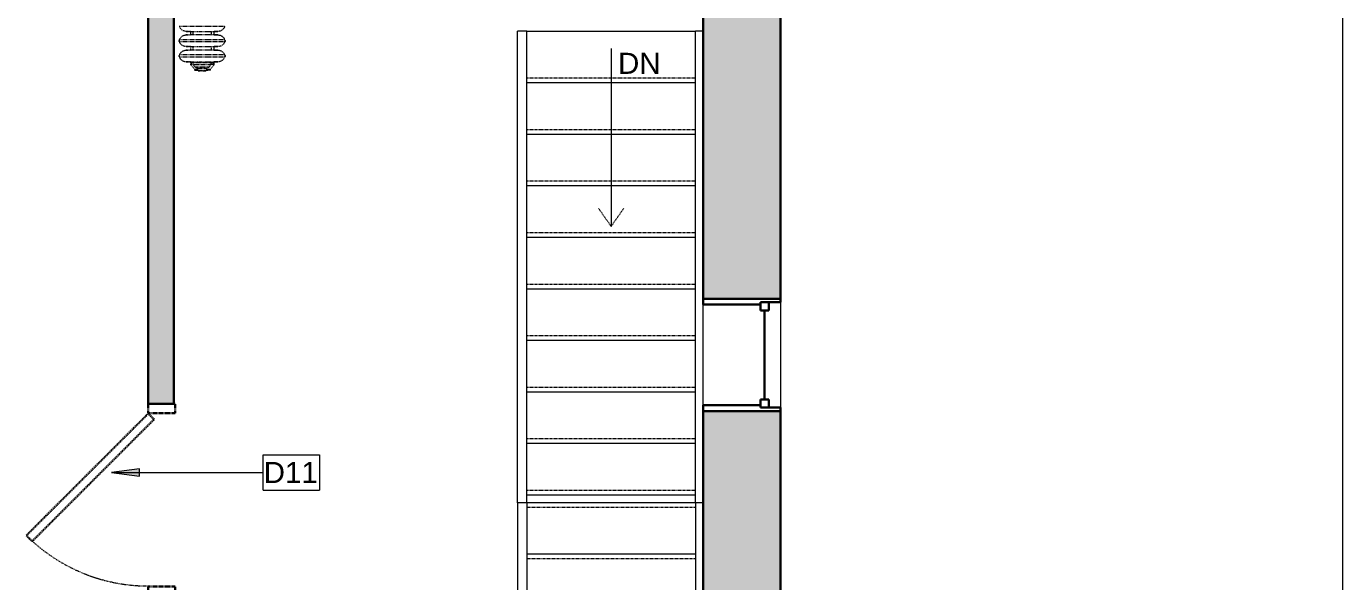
# Model space of a CAD drawing. Header units: inches. Extents: x -1176 to 1507, y -2527 to 978.
# Drawn here: x 1066.7 to 1347.8, y 362 to 480.6 of the extents above; entities that cross this region are included whole.
import ezdxf

# ---------------------------------------------------------------- set-up
doc = ezdxf.new("R2010")
doc.units = ezdxf.units.IN
doc.header["$MEASUREMENT"] = 0
for name, pattern in [('Dash 1_16_', [0.125, 0.0625, -0.0625]), ('Demolished', [0.1875, 0.125, -0.0625]), ('Overhead 1_16_', [0.101562, 0.0625, -0.039062])]:
    doc.linetypes.add(name, pattern=pattern)
for name, color, linetype, lineweight in [('A-ANNO-KEYN', 231, 'Continuous', 9), ('A-DETL', 90, 'Continuous', 9), ('A-DOOR', 31, 'Continuous', 18), ('A-DOOR-FRAM', 31, 'Continuous', 30), ('A-GENM', 13, 'Continuous', 18), ('A-GLAZ', 151, 'Continuous', 18), ('A-WALL', 113, 'Continuous', 18), ('A-WALL-PATT', 111, 'Continuous', 18), ('G-ANNO-TEXT', 231, 'Continuous', 9), ('I-WALL', 2, 'Continuous', 18), ('S-STRS', 31, 'Continuous', 18)]:
    doc.layers.add(name, color=color, linetype=linetype, lineweight=lineweight)
doc.styles.add('Arial', font='arial.ttf', dxfattribs={"height": 4.5})
doc.styles.add('Swis721 Lt BT', font='swissl.ttf', dxfattribs={"height": 4.5})

# ---------------------------------------------------------------- blocks, each defined once
blk = doc.blocks.new('Single Flush - OTJ_SOLIDFLUSH_ALUM 3_ 5-6692834-3rd Floor Demo')
at = {"layer": 'A-DOOR', "color": 250, "linetype": 'Demolished', "lineweight": 30}
for p, q in [((-7.62, 28.78), (-8.86, 27.54)), ((18.41, 2.75), (-7.62, 28.78)), ((-8.86, 27.54), (17.17, 1.51)), ((17.17, 1.51), (18.41, 2.75))]:
    blk.add_line(p, q, dxfattribs=at)
at = {"layer": 'A-DOOR', "color": 7, "linetype": 'Demolished', "lineweight": 9}
blk.add_arc((18.41, 2.75), 36.81, 135, 180.5, dxfattribs=at)
at = {"layer": 'A-DOOR-FRAM', "color": 250, "linetype": 'Demolished'}
for p, q in [((-20.5, -3), (-20.5, 2.75)), ((-20.5, 2.75), (-18.5, 2.75)), ((-18.5, -3), (-18.5, 2.75)), ((18.5, -3), (18.5, 2.75)), ((18.5, 2.75), (20.5, 2.75)), ((20.5, -3), (20.5, 2.75)), ((-20.5, -3), (-18.5, -3)), ((18.5, -3), (20.5, -3))]:
    blk.add_line(p, q, dxfattribs=at)
blk = doc.blocks.new('Double Hung - 24_ x 48_-4891590-3rd Floor Demo')
at = {"layer": 'A-GLAZ', "color": 8, "lineweight": 30}
for p, q in [((-12, 8.25), (-11.25, 8.25)), ((-11.25, 4), (-11.25, 8.25)), ((-11.25, 5.75), (-11.25, 4)), ((-11.25, 5.75), (-9.5, 5.75)), ((-9.5, 5.75), (-9.5, 4)), ((9.5, 5.75), (9.5, 4)), ((11.25, 5.75), (9.5, 5.75)), ((11.25, 4), (11.25, 8.25)), ((12, 8.25), (11.25, 8.25)), ((11.25, 5.75), (11.25, 4)), ((-11.25, 4), (-9.5, 4)), ((-11.25, 4), (-10.75, 4)), ((-10.75, -8.25), (-10.75, 4)), ((-9.5, 4.875), (9.5, 4.875)), ((11.25, 4), (9.5, 4)), ((10.75, 4), (11.25, 4)), ((10.75, 4), (10.75, -8.25)), ((-10.75, -8.25), (-12, -8.25)), ((10.75, -8.25), (12, -8.25))]:
    blk.add_line(p, q, dxfattribs=at)
blk = doc.blocks.new('Cast_Iron_Radiator_8182 - Cast_Iron_Radiator_8182-V19-3rd Floor Demo')
at = {"layer": 'A-GENM', "color": 7, "linetype": 'Demolished', "lineweight": 9}
for p, q in [((-5.94, 4.85), (-5.97, 4.81)), ((-5.97, 1), (-5.97, 4.81)), ((-5.75, 4.93), (-5.79, 4.93)), ((-5.71, 4.93), (-5.75, 4.93)), ((-5.53, 4.81), (-5.56, 4.85)), ((-5.53, 1), (-5.53, 4.81)), ((-2.69, 4.85), (-2.72, 4.81)), ((-2.72, 1), (-2.72, 4.81)), ((-2.5, 4.93), (-2.54, 4.93)), ((-2.46, 4.93), (-2.5, 4.93)), ((-2.28, 4.81), (-2.31, 4.85)), ((-2.28, 1), (-2.28, 4.81)), ((0.56, 4.85), (0.53, 4.81)), ((0.53, 1), (0.53, 4.81)), ((-8.75, 0.99), (-8.93, 0.82)), ((-8.93, 0.82), (-8.93, -0.82)), ((-8.54, 1.63), (-8.79, 1.63)), ((-8.79, 1.63), (-8.79, 0.98)), ((-8.33, 0.99), (-8.75, 0.99)), ((-8.75, 0.99), (-8.75, -0.99)), ((-7.58, 2.44), (-8.54, 1.63)), ((-8.54, 1.63), (-8.54, 1.03)), ((-8.09, 1.55), (-8.33, 0.99)), ((-8.33, 0.99), (-8.33, -0.99)), ((-7.54, 1.93), (-8.09, 1.55)), ((-8.09, 1.55), (-8.09, -1.55)), ((-7.18, 2.44), (-7.58, 2.44)), ((-7.58, 1.94), (-7.58, 2.44)), ((-7.18, 1.93), (-7.54, 1.93)), ((-7.54, 1.93), (-7.54, -1.93)), ((-7, 2.44), (-7.18, 2.44)), ((-7.18, 2.29), (-7.18, 2.44)), ((-7.18, 2.3), (-7.18, 2.19)), ((-7.18, 2.01), (-7.18, 2.19)), ((-6.93, 2), (-7.18, 2)), ((-7.18, -2), (-7.18, 2)), ((-7, 1), (-7, -1)), ((-5.97, -1), (-5.97, 1)), ((-5.53, -1), (-5.53, 1)), ((-3.68, 2), (-4.57, 2)), ((-3.75, 2.44), (-4.5, 2.44)), ((-4.5, -1), (-4.5, 1)), ((-3.75, 1), (-3.75, -1)), ((-2.72, -1), (-2.72, 1)), ((-2.28, -1), (-2.28, 1)), ((-0.43, 2), (-1.32, 2)), ((-0.5, 2.44), (-1.25, 2.44)), ((-1.25, -1), (-1.25, 1)), ((-0.5, 1), (-0.5, -1)), ((0.53, -1), (0.53, 1)), ((-8.93, -0.82), (-8.75, -0.99)), ((-8.79, -0.96), (-8.79, -1.77)), ((-8.79, -1.77), (-8.54, -1.77)), ((-8.75, -0.99), (-8.33, -0.99)), ((-8.54, -1.01), (-8.54, -1.77)), ((-8.54, -1.77), (-7.58, -2.57)), ((-8.33, -0.99), (-8.09, -1.55)), ((-8.09, -1.55), (-7.54, -1.93)), ((-7.58, -2.57), (-7.58, -1.92)), ((-7.58, -2.57), (-7.18, -2.57)), ((-7.54, -1.93), (-7.18, -1.93)), ((-7.18, -2), (-6.93, -2)), ((-7.18, -2.29), (-7.18, -2.02)), ((-7.18, -2.3), (-7.18, -2.45)), ((-7.18, -2.55), (-7.18, -2.44)), ((-7.18, -2.56), (-7.18, -2.57)), ((-7.18, -2.56), (-7, -2.56)), ((-5.97, -4.81), (-5.97, -1)), ((-5.53, -4.81), (-5.53, -1)), ((-4.57, -2), (-3.68, -2)), ((-4.5, -2.56), (-3.75, -2.56)), ((-2.72, -4.81), (-2.72, -1)), ((-2.28, -4.81), (-2.28, -1)), ((-1.32, -2), (-0.43, -2)), ((-1.25, -2.56), (-0.5, -2.56)), ((0.53, -4.81), (0.53, -1)), ((-5.97, -4.81), (-5.94, -4.85)), ((-5.79, -4.93), (-5.75, -4.93)), ((-5.75, -4.93), (-5.71, -4.93)), ((-5.56, -4.85), (-5.53, -4.81)), ((-2.72, -4.81), (-2.69, -4.85)), ((-2.54, -4.93), (-2.5, -4.93)), ((-2.5, -4.93), (-2.46, -4.93)), ((-2.31, -4.85), (-2.28, -4.81)), ((0.53, -4.81), (0.56, -4.85))]:
    blk.add_line(p, q, dxfattribs=at)
at = {"layer": 'A-GENM', "color": 7, "linetype": 'Demolished', "lineweight": 9, "flags": 128}
for points in [[(-7, 3.38), (-7, 3.44), (-7, 3.5), (-6.99, 3.56), (-6.98, 3.62), (-6.97, 3.68), (-6.96, 3.74), (-6.94, 3.8), (-6.93, 3.85), (-6.91, 3.91), (-6.88, 3.97), (-6.86, 4.02), (-6.83, 4.08), (-6.8, 4.13), (-6.77, 4.18), (-6.74, 4.23), (-6.71, 4.28), (-6.67, 4.33), (-6.63, 4.37), (-6.59, 4.42), (-6.55, 4.46), (-6.5, 4.5), (-6.46, 4.54), (-6.41, 4.58), (-6.36, 4.61), (-6.31, 4.65), (-6.26, 4.68), (-6.21, 4.71), (-6.16, 4.73), (-6.1, 4.76), (-6.05, 4.78), (-5.99, 4.8)], [(-7, 2.44), (-7, 2.5), (-7, 2.57), (-7, 2.64), (-7, 2.71), (-7, 2.77), (-7, 2.84), (-7, 2.9), (-7, 2.95), (-7, 3.01), (-7, 3.06), (-7, 3.1), (-7, 3.15), (-7, 3.18), (-7, 3.22), (-7, 3.25), (-7, 3.28), (-7, 3.31), (-7, 3.33), (-7, 3.35), (-7, 3.36), (-7, 3.37), (-7, 3.38), (-7, 3.38), (-7, 3.38)], [(-7, 3.38), (-7, 3.38), (-7, 3.38), (-7, 3.37), (-7, 3.35), (-7, 3.34), (-7, 3.31), (-7, 3.29), (-7, 3.26), (-7, 3.23), (-7, 3.19), (-7, 3.16), (-7, 3.11), (-7, 3.07), (-7, 3.02), (-7, 2.97), (-7, 2.91), (-7, 2.85), (-7, 2.79), (-7, 2.73), (-7, 2.66), (-7, 2.59), (-7, 2.52), (-7, 2.44), (-7, 2.37), (-7, 2.29), (-7, 2.21), (-7, 2.12), (-7, 2.04), (-7, 1.95), (-7, 1.86), (-7, 1.77), (-7, 1.68), (-7, 1.59), (-7, 1.5), (-7, 1.41), (-7, 1.31), (-7, 1.22), (-7, 1.12), (-7, 1.03), (-7, 1)], [(-5.94, 4.85), (-5.94, 4.85), (-5.93, 4.86), (-5.93, 4.87), (-5.92, 4.87), (-5.92, 4.88)], [(-5.91, 4.89), (-5.9, 4.89), (-5.9, 4.9), (-5.89, 4.9), (-5.88, 4.9)], [(-5.87, 4.91), (-5.87, 4.92), (-5.86, 4.92), (-5.85, 4.92), (-5.84, 4.92), (-5.84, 4.93)], [(-5.66, 4.93), (-5.65, 4.92), (-5.65, 4.92), (-5.64, 4.92), (-5.63, 4.91), (-5.63, 4.91)], [(-5.61, 4.9), (-5.61, 4.9), (-5.6, 4.9), (-5.6, 4.89), (-5.59, 4.89)], [(-5.58, 4.88), (-5.57, 4.87), (-5.57, 4.87), (-5.57, 4.86), (-5.56, 4.85), (-5.56, 4.85)], [(-5.53, 4.81), (-5.48, 4.79), (-5.42, 4.77), (-5.36, 4.74), (-5.31, 4.72), (-5.26, 4.69), (-5.21, 4.66), (-5.16, 4.62), (-5.11, 4.59), (-5.06, 4.55), (-5.01, 4.51), (-4.97, 4.47), (-4.93, 4.43), (-4.89, 4.39), (-4.85, 4.34), (-4.81, 4.3), (-4.77, 4.25), (-4.74, 4.2), (-4.71, 4.15), (-4.68, 4.1), (-4.65, 4.04), (-4.63, 3.99), (-4.6, 3.93), (-4.58, 3.88), (-4.56, 3.82), (-4.55, 3.76), (-4.53, 3.7), (-4.52, 3.64), (-4.51, 3.58), (-4.5, 3.52), (-4.5, 3.47), (-4.5, 3.41), (-4.5, 3.38)], [(-4.5, 3.38), (-4.5, 3.38), (-4.5, 3.38), (-4.5, 3.37), (-4.5, 3.35), (-4.5, 3.34), (-4.5, 3.31), (-4.5, 3.29), (-4.5, 3.26), (-4.5, 3.23), (-4.5, 3.19), (-4.5, 3.16), (-4.5, 3.11), (-4.5, 3.07), (-4.5, 3.02), (-4.5, 2.97), (-4.5, 2.91), (-4.5, 2.85), (-4.5, 2.79), (-4.5, 2.73), (-4.5, 2.66), (-4.5, 2.59), (-4.5, 2.52), (-4.5, 2.44)], [(-4.5, 1), (-4.5, 1.1), (-4.5, 1.19), (-4.5, 1.29), (-4.5, 1.38), (-4.5, 1.47), (-4.5, 1.57), (-4.5, 1.66), (-4.5, 1.75), (-4.5, 1.84), (-4.5, 1.93), (-4.5, 2.02), (-4.5, 2.1), (-4.5, 2.18), (-4.5, 2.27), (-4.5, 2.35), (-4.5, 2.42), (-4.5, 2.5), (-4.5, 2.57), (-4.5, 2.64), (-4.5, 2.71), (-4.5, 2.77), (-4.5, 2.84), (-4.5, 2.9), (-4.5, 2.95), (-4.5, 3.01), (-4.5, 3.06), (-4.5, 3.1), (-4.5, 3.15), (-4.5, 3.18), (-4.5, 3.22), (-4.5, 3.25), (-4.5, 3.28), (-4.5, 3.31), (-4.5, 3.33), (-4.5, 3.35), (-4.5, 3.36), (-4.5, 3.37), (-4.5, 3.38), (-4.5, 3.38), (-4.5, 3.38)], [(-3.75, 3.38), (-3.75, 3.44), (-3.75, 3.5), (-3.74, 3.56), (-3.73, 3.62), (-3.72, 3.68), (-3.71, 3.74), (-3.69, 3.8), (-3.68, 3.85), (-3.66, 3.91), (-3.63, 3.97), (-3.61, 4.02), (-3.58, 4.08), (-3.55, 4.13), (-3.52, 4.18), (-3.49, 4.23), (-3.46, 4.28), (-3.42, 4.33), (-3.38, 4.37), (-3.34, 4.42), (-3.3, 4.46), (-3.25, 4.5), (-3.21, 4.54), (-3.16, 4.58), (-3.11, 4.61), (-3.06, 4.65), (-3.01, 4.68), (-2.96, 4.71), (-2.91, 4.73), (-2.85, 4.76), (-2.8, 4.78), (-2.74, 4.8)], [(-3.75, 2.44), (-3.75, 2.5), (-3.75, 2.57), (-3.75, 2.64), (-3.75, 2.71), (-3.75, 2.77), (-3.75, 2.84), (-3.75, 2.9), (-3.75, 2.95), (-3.75, 3.01), (-3.75, 3.06), (-3.75, 3.1), (-3.75, 3.15), (-3.75, 3.18), (-3.75, 3.22), (-3.75, 3.25), (-3.75, 3.28), (-3.75, 3.31), (-3.75, 3.33), (-3.75, 3.35), (-3.75, 3.36), (-3.75, 3.37), (-3.75, 3.38), (-3.75, 3.38), (-3.75, 3.38)], [(-3.75, 3.38), (-3.75, 3.38), (-3.75, 3.38), (-3.75, 3.37), (-3.75, 3.35), (-3.75, 3.34), (-3.75, 3.31), (-3.75, 3.29), (-3.75, 3.26), (-3.75, 3.23), (-3.75, 3.19), (-3.75, 3.16), (-3.75, 3.11), (-3.75, 3.07), (-3.75, 3.02), (-3.75, 2.97), (-3.75, 2.91), (-3.75, 2.85), (-3.75, 2.79), (-3.75, 2.73), (-3.75, 2.66), (-3.75, 2.59), (-3.75, 2.52), (-3.75, 2.44), (-3.75, 2.37), (-3.75, 2.29), (-3.75, 2.21), (-3.75, 2.12), (-3.75, 2.04), (-3.75, 1.95), (-3.75, 1.86), (-3.75, 1.77), (-3.75, 1.68), (-3.75, 1.59), (-3.75, 1.5), (-3.75, 1.41), (-3.75, 1.31), (-3.75, 1.22), (-3.75, 1.12), (-3.75, 1.03), (-3.75, 1)], [(-2.69, 4.85), (-2.69, 4.85), (-2.68, 4.86), (-2.68, 4.87), (-2.67, 4.87), (-2.67, 4.88)], [(-2.66, 4.89), (-2.65, 4.89), (-2.65, 4.9), (-2.64, 4.9), (-2.63, 4.9)], [(-2.62, 4.91), (-2.62, 4.92), (-2.61, 4.92), (-2.6, 4.92), (-2.59, 4.92), (-2.59, 4.93)], [(-2.41, 4.93), (-2.4, 4.92), (-2.4, 4.92), (-2.39, 4.92), (-2.38, 4.91), (-2.38, 4.91)], [(-2.36, 4.9), (-2.36, 4.9), (-2.35, 4.9), (-2.35, 4.89), (-2.34, 4.89)], [(-2.33, 4.88), (-2.32, 4.87), (-2.32, 4.87), (-2.32, 4.86), (-2.31, 4.85), (-2.31, 4.85)], [(-2.28, 4.81), (-2.23, 4.79), (-2.17, 4.77), (-2.11, 4.74), (-2.06, 4.72), (-2.01, 4.69), (-1.96, 4.66), (-1.91, 4.62), (-1.86, 4.59), (-1.81, 4.55), (-1.76, 4.51), (-1.72, 4.47), (-1.68, 4.43), (-1.64, 4.39), (-1.6, 4.34), (-1.56, 4.3), (-1.52, 4.25), (-1.49, 4.2), (-1.46, 4.15), (-1.43, 4.1), (-1.4, 4.04), (-1.38, 3.99), (-1.35, 3.93), (-1.33, 3.88), (-1.31, 3.82), (-1.3, 3.76), (-1.28, 3.7), (-1.27, 3.64), (-1.26, 3.58), (-1.25, 3.52), (-1.25, 3.47), (-1.25, 3.41), (-1.25, 3.38)], [(-1.25, 3.38), (-1.25, 3.38), (-1.25, 3.38), (-1.25, 3.37), (-1.25, 3.35), (-1.25, 3.34), (-1.25, 3.31), (-1.25, 3.29), (-1.25, 3.26), (-1.25, 3.23), (-1.25, 3.19), (-1.25, 3.16), (-1.25, 3.11), (-1.25, 3.07), (-1.25, 3.02), (-1.25, 2.97), (-1.25, 2.91), (-1.25, 2.85), (-1.25, 2.79), (-1.25, 2.73), (-1.25, 2.66), (-1.25, 2.59), (-1.25, 2.52), (-1.25, 2.44)], [(-1.25, 1), (-1.25, 1.1), (-1.25, 1.19), (-1.25, 1.29), (-1.25, 1.38), (-1.25, 1.47), (-1.25, 1.57), (-1.25, 1.66), (-1.25, 1.75), (-1.25, 1.84), (-1.25, 1.93), (-1.25, 2.02), (-1.25, 2.1), (-1.25, 2.18), (-1.25, 2.27), (-1.25, 2.35), (-1.25, 2.42), (-1.25, 2.5), (-1.25, 2.57), (-1.25, 2.64), (-1.25, 2.71), (-1.25, 2.77), (-1.25, 2.84), (-1.25, 2.9), (-1.25, 2.95), (-1.25, 3.01), (-1.25, 3.06), (-1.25, 3.1), (-1.25, 3.15), (-1.25, 3.18), (-1.25, 3.22), (-1.25, 3.25), (-1.25, 3.28), (-1.25, 3.31), (-1.25, 3.33), (-1.25, 3.35), (-1.25, 3.36), (-1.25, 3.37), (-1.25, 3.38), (-1.25, 3.38), (-1.25, 3.38)], [(-0.5, 3.38), (-0.5, 3.44), (-0.5, 3.5), (-0.49, 3.56), (-0.48, 3.62), (-0.47, 3.68), (-0.46, 3.74), (-0.44, 3.8), (-0.43, 3.85), (-0.41, 3.91), (-0.38, 3.97), (-0.36, 4.02), (-0.33, 4.08), (-0.3, 4.13), (-0.27, 4.18), (-0.24, 4.23), (-0.21, 4.28), (-0.17, 4.33), (-0.13, 4.37), (-0.09, 4.42), (-0.05, 4.46), (0, 4.5), (0.04, 4.54), (0.09, 4.58), (0.14, 4.61), (0.19, 4.65), (0.24, 4.68), (0.29, 4.71), (0.34, 4.73), (0.4, 4.76), (0.45, 4.78), (0.51, 4.8)], [(-0.5, 2.44), (-0.5, 2.5), (-0.5, 2.57), (-0.5, 2.64), (-0.5, 2.71), (-0.5, 2.77), (-0.5, 2.84), (-0.5, 2.9), (-0.5, 2.95), (-0.5, 3.01), (-0.5, 3.06), (-0.5, 3.1), (-0.5, 3.15), (-0.5, 3.18), (-0.5, 3.22), (-0.5, 3.25), (-0.5, 3.28), (-0.5, 3.31), (-0.5, 3.33), (-0.5, 3.35), (-0.5, 3.36), (-0.5, 3.37), (-0.5, 3.38), (-0.5, 3.38), (-0.5, 3.38)], [(-0.5, 3.38), (-0.5, 3.38), (-0.5, 3.38), (-0.5, 3.37), (-0.5, 3.35), (-0.5, 3.34), (-0.5, 3.31), (-0.5, 3.29), (-0.5, 3.26), (-0.5, 3.23), (-0.5, 3.19), (-0.5, 3.16), (-0.5, 3.11), (-0.5, 3.07), (-0.5, 3.02), (-0.5, 2.97), (-0.5, 2.91), (-0.5, 2.85), (-0.5, 2.79), (-0.5, 2.73), (-0.5, 2.66), (-0.5, 2.59), (-0.5, 2.52), (-0.5, 2.44), (-0.5, 2.37), (-0.5, 2.29), (-0.5, 2.21), (-0.5, 2.12), (-0.5, 2.04), (-0.5, 1.95), (-0.5, 1.86), (-0.5, 1.77), (-0.5, 1.68), (-0.5, 1.59), (-0.5, 1.5), (-0.5, 1.41), (-0.5, 1.31), (-0.5, 1.22), (-0.5, 1.12), (-0.5, 1.03), (-0.5, 1)], [(0.56, 4.85), (0.56, 4.85), (0.57, 4.86), (0.57, 4.87), (0.58, 4.87), (0.58, 4.88)], [(-7, -1), (-7, -1.1), (-7, -1.19), (-7, -1.29), (-7, -1.38), (-7, -1.47), (-7, -1.57), (-7, -1.66), (-7, -1.75), (-7, -1.84), (-7, -1.93), (-7, -2.02), (-7, -2.1), (-7, -2.18), (-7, -2.27), (-7, -2.35), (-7, -2.42), (-7, -2.5), (-7, -2.57), (-7, -2.64), (-7, -2.71), (-7, -2.77), (-7, -2.84), (-7, -2.9), (-7, -2.95), (-7, -3.01), (-7, -3.06), (-7, -3.1), (-7, -3.15), (-7, -3.18), (-7, -3.22), (-7, -3.25), (-7, -3.28), (-7, -3.31), (-7, -3.33), (-7, -3.35), (-7, -3.36), (-7, -3.37), (-7, -3.38), (-7, -3.38), (-7, -3.38)], [(-7, -3.38), (-7, -3.38), (-7, -3.38), (-7, -3.37), (-7, -3.35), (-7, -3.34), (-7, -3.31), (-7, -3.29), (-7, -3.26), (-7, -3.23), (-7, -3.19), (-7, -3.16), (-7, -3.11), (-7, -3.07), (-7, -3.02), (-7, -2.97), (-7, -2.91), (-7, -2.85), (-7, -2.79), (-7, -2.73), (-7, -2.66), (-7, -2.59), (-7, -2.57)], [(-4.5, -3.38), (-4.5, -3.38), (-4.5, -3.38), (-4.5, -3.37), (-4.5, -3.35), (-4.5, -3.34), (-4.5, -3.31), (-4.5, -3.29), (-4.5, -3.26), (-4.5, -3.23), (-4.5, -3.19), (-4.5, -3.16), (-4.5, -3.11), (-4.5, -3.07), (-4.5, -3.02), (-4.5, -2.97), (-4.5, -2.91), (-4.5, -2.85), (-4.5, -2.79), (-4.5, -2.73), (-4.5, -2.66), (-4.5, -2.59), (-4.5, -2.52), (-4.5, -2.44), (-4.5, -2.37), (-4.5, -2.29), (-4.5, -2.21), (-4.5, -2.12), (-4.5, -2.04), (-4.5, -1.95), (-4.5, -1.86), (-4.5, -1.77), (-4.5, -1.68), (-4.5, -1.59), (-4.5, -1.5), (-4.5, -1.41), (-4.5, -1.31), (-4.5, -1.22), (-4.5, -1.12), (-4.5, -1.03), (-4.5, -1)], [(-4.5, -2.57), (-4.5, -2.57), (-4.5, -2.64), (-4.5, -2.71), (-4.5, -2.77), (-4.5, -2.84), (-4.5, -2.9), (-4.5, -2.95), (-4.5, -3.01), (-4.5, -3.06), (-4.5, -3.1), (-4.5, -3.15), (-4.5, -3.18), (-4.5, -3.22), (-4.5, -3.25), (-4.5, -3.28), (-4.5, -3.31), (-4.5, -3.33), (-4.5, -3.35), (-4.5, -3.36), (-4.5, -3.37), (-4.5, -3.38), (-4.5, -3.38), (-4.5, -3.38)], [(-3.75, -1), (-3.75, -1.1), (-3.75, -1.19), (-3.75, -1.29), (-3.75, -1.38), (-3.75, -1.47), (-3.75, -1.57), (-3.75, -1.66), (-3.75, -1.75), (-3.75, -1.84), (-3.75, -1.93), (-3.75, -2.02), (-3.75, -2.1), (-3.75, -2.18), (-3.75, -2.27), (-3.75, -2.35), (-3.75, -2.42), (-3.75, -2.5), (-3.75, -2.57), (-3.75, -2.64), (-3.75, -2.71), (-3.75, -2.77), (-3.75, -2.84), (-3.75, -2.9), (-3.75, -2.95), (-3.75, -3.01), (-3.75, -3.06), (-3.75, -3.1), (-3.75, -3.15), (-3.75, -3.18), (-3.75, -3.22), (-3.75, -3.25), (-3.75, -3.28), (-3.75, -3.31), (-3.75, -3.33), (-3.75, -3.35), (-3.75, -3.36), (-3.75, -3.37), (-3.75, -3.38), (-3.75, -3.38), (-3.75, -3.38)], [(-3.75, -3.38), (-3.75, -3.38), (-3.75, -3.38), (-3.75, -3.37), (-3.75, -3.35), (-3.75, -3.34), (-3.75, -3.31), (-3.75, -3.29), (-3.75, -3.26), (-3.75, -3.23), (-3.75, -3.19), (-3.75, -3.16), (-3.75, -3.11), (-3.75, -3.07), (-3.75, -3.02), (-3.75, -2.97), (-3.75, -2.91), (-3.75, -2.85), (-3.75, -2.79), (-3.75, -2.73), (-3.75, -2.66), (-3.75, -2.59), (-3.75, -2.57)], [(-1.25, -3.38), (-1.25, -3.38), (-1.25, -3.38), (-1.25, -3.37), (-1.25, -3.35), (-1.25, -3.34), (-1.25, -3.31), (-1.25, -3.29), (-1.25, -3.26), (-1.25, -3.23), (-1.25, -3.19), (-1.25, -3.16), (-1.25, -3.11), (-1.25, -3.07), (-1.25, -3.02), (-1.25, -2.97), (-1.25, -2.91), (-1.25, -2.85), (-1.25, -2.79), (-1.25, -2.73), (-1.25, -2.66), (-1.25, -2.59), (-1.25, -2.52), (-1.25, -2.44), (-1.25, -2.37), (-1.25, -2.29), (-1.25, -2.21), (-1.25, -2.12), (-1.25, -2.04), (-1.25, -1.95), (-1.25, -1.86), (-1.25, -1.77), (-1.25, -1.68), (-1.25, -1.59), (-1.25, -1.5), (-1.25, -1.41), (-1.25, -1.31), (-1.25, -1.22), (-1.25, -1.12), (-1.25, -1.03), (-1.25, -1)], [(-1.25, -2.57), (-1.25, -2.57), (-1.25, -2.64), (-1.25, -2.71), (-1.25, -2.77), (-1.25, -2.84), (-1.25, -2.9), (-1.25, -2.95), (-1.25, -3.01), (-1.25, -3.06), (-1.25, -3.1), (-1.25, -3.15), (-1.25, -3.18), (-1.25, -3.22), (-1.25, -3.25), (-1.25, -3.28), (-1.25, -3.31), (-1.25, -3.33), (-1.25, -3.35), (-1.25, -3.36), (-1.25, -3.37), (-1.25, -3.38), (-1.25, -3.38), (-1.25, -3.38)], [(-0.5, -1), (-0.5, -1.1), (-0.5, -1.19), (-0.5, -1.29), (-0.5, -1.38), (-0.5, -1.47), (-0.5, -1.57), (-0.5, -1.66), (-0.5, -1.75), (-0.5, -1.84), (-0.5, -1.93), (-0.5, -2.02), (-0.5, -2.1), (-0.5, -2.18), (-0.5, -2.27), (-0.5, -2.35), (-0.5, -2.42), (-0.5, -2.5), (-0.5, -2.57), (-0.5, -2.64), (-0.5, -2.71), (-0.5, -2.77), (-0.5, -2.84), (-0.5, -2.9), (-0.5, -2.95), (-0.5, -3.01), (-0.5, -3.06), (-0.5, -3.1), (-0.5, -3.15), (-0.5, -3.18), (-0.5, -3.22), (-0.5, -3.25), (-0.5, -3.28), (-0.5, -3.31), (-0.5, -3.33), (-0.5, -3.35), (-0.5, -3.36), (-0.5, -3.37), (-0.5, -3.38), (-0.5, -3.38), (-0.5, -3.38)], [(-0.5, -3.38), (-0.5, -3.38), (-0.5, -3.38), (-0.5, -3.37), (-0.5, -3.35), (-0.5, -3.34), (-0.5, -3.31), (-0.5, -3.29), (-0.5, -3.26), (-0.5, -3.23), (-0.5, -3.19), (-0.5, -3.16), (-0.5, -3.11), (-0.5, -3.07), (-0.5, -3.02), (-0.5, -2.97), (-0.5, -2.91), (-0.5, -2.85), (-0.5, -2.79), (-0.5, -2.73), (-0.5, -2.66), (-0.5, -2.59), (-0.5, -2.57)], [(-5.97, -4.81), (-6.02, -4.79), (-6.08, -4.77), (-6.14, -4.74), (-6.19, -4.72), (-6.24, -4.69), (-6.29, -4.66), (-6.34, -4.62), (-6.39, -4.59), (-6.44, -4.55), (-6.49, -4.51), (-6.53, -4.47), (-6.57, -4.43), (-6.61, -4.39), (-6.65, -4.34), (-6.69, -4.3), (-6.73, -4.25), (-6.76, -4.2), (-6.79, -4.15), (-6.82, -4.1), (-6.85, -4.04), (-6.87, -3.99), (-6.9, -3.93), (-6.92, -3.88), (-6.94, -3.82), (-6.95, -3.76), (-6.97, -3.7), (-6.98, -3.64), (-6.99, -3.58), (-7, -3.52), (-7, -3.47), (-7, -3.41), (-7, -3.38)], [(-5.92, -4.88), (-5.93, -4.87), (-5.93, -4.87), (-5.93, -4.86), (-5.94, -4.85), (-5.94, -4.85)], [(-5.89, -4.9), (-5.89, -4.9), (-5.9, -4.9), (-5.9, -4.89), (-5.91, -4.89)], [(-5.84, -4.93), (-5.85, -4.92), (-5.85, -4.92), (-5.86, -4.92), (-5.87, -4.91), (-5.87, -4.91)], [(-5.63, -4.91), (-5.63, -4.92), (-5.64, -4.92), (-5.65, -4.92), (-5.66, -4.92), (-5.66, -4.93)], [(-5.59, -4.89), (-5.6, -4.89), (-5.6, -4.9), (-5.61, -4.9), (-5.62, -4.9)], [(-5.56, -4.85), (-5.56, -4.85), (-5.57, -4.86), (-5.57, -4.87), (-5.58, -4.87), (-5.58, -4.88)], [(-4.5, -3.38), (-4.5, -3.44), (-4.5, -3.5), (-4.51, -3.56), (-4.52, -3.62), (-4.53, -3.68), (-4.54, -3.74), (-4.56, -3.8), (-4.57, -3.85), (-4.59, -3.91), (-4.62, -3.97), (-4.64, -4.02), (-4.67, -4.08), (-4.7, -4.13), (-4.73, -4.18), (-4.76, -4.23), (-4.79, -4.28), (-4.83, -4.33), (-4.87, -4.37), (-4.91, -4.42), (-4.95, -4.46), (-5, -4.5), (-5.04, -4.54), (-5.09, -4.58), (-5.14, -4.61), (-5.19, -4.65), (-5.24, -4.68), (-5.29, -4.71), (-5.34, -4.73), (-5.4, -4.76), (-5.45, -4.78), (-5.51, -4.8)], [(-2.72, -4.81), (-2.77, -4.79), (-2.83, -4.77), (-2.89, -4.74), (-2.94, -4.72), (-2.99, -4.69), (-3.04, -4.66), (-3.09, -4.62), (-3.14, -4.59), (-3.19, -4.55), (-3.24, -4.51), (-3.28, -4.47), (-3.32, -4.43), (-3.36, -4.39), (-3.4, -4.34), (-3.44, -4.3), (-3.48, -4.25), (-3.51, -4.2), (-3.54, -4.15), (-3.57, -4.1), (-3.6, -4.04), (-3.62, -3.99), (-3.65, -3.93), (-3.67, -3.88), (-3.69, -3.82), (-3.7, -3.76), (-3.72, -3.7), (-3.73, -3.64), (-3.74, -3.58), (-3.75, -3.52), (-3.75, -3.47), (-3.75, -3.41), (-3.75, -3.38)], [(-2.67, -4.88), (-2.68, -4.87), (-2.68, -4.87), (-2.68, -4.86), (-2.69, -4.85), (-2.69, -4.85)], [(-2.64, -4.9), (-2.64, -4.9), (-2.65, -4.9), (-2.65, -4.89), (-2.66, -4.89)], [(-2.59, -4.93), (-2.6, -4.92), (-2.6, -4.92), (-2.61, -4.92), (-2.62, -4.91), (-2.62, -4.91)], [(-2.38, -4.91), (-2.38, -4.92), (-2.39, -4.92), (-2.4, -4.92), (-2.41, -4.92), (-2.41, -4.93)], [(-2.34, -4.89), (-2.35, -4.89), (-2.35, -4.9), (-2.36, -4.9), (-2.37, -4.9)], [(-2.31, -4.85), (-2.31, -4.85), (-2.32, -4.86), (-2.32, -4.87), (-2.33, -4.87), (-2.33, -4.88)], [(-1.25, -3.38), (-1.25, -3.44), (-1.25, -3.5), (-1.26, -3.56), (-1.27, -3.62), (-1.28, -3.68), (-1.29, -3.74), (-1.31, -3.8), (-1.32, -3.85), (-1.34, -3.91), (-1.37, -3.97), (-1.39, -4.02), (-1.42, -4.08), (-1.45, -4.13), (-1.48, -4.18), (-1.51, -4.23), (-1.54, -4.28), (-1.58, -4.33), (-1.62, -4.37), (-1.66, -4.42), (-1.7, -4.46), (-1.75, -4.5), (-1.79, -4.54), (-1.84, -4.58), (-1.89, -4.61), (-1.94, -4.65), (-1.99, -4.68), (-2.04, -4.71), (-2.09, -4.73), (-2.15, -4.76), (-2.2, -4.78), (-2.26, -4.8)], [(0.53, -4.81), (0.48, -4.79), (0.42, -4.77), (0.36, -4.74), (0.31, -4.72), (0.26, -4.69), (0.21, -4.66), (0.16, -4.62), (0.11, -4.59), (0.06, -4.55), (0.01, -4.51), (-0.03, -4.47), (-0.07, -4.43), (-0.11, -4.39), (-0.15, -4.34), (-0.19, -4.3), (-0.23, -4.25), (-0.26, -4.2), (-0.29, -4.15), (-0.32, -4.1), (-0.35, -4.04), (-0.37, -3.99), (-0.4, -3.93), (-0.42, -3.88), (-0.44, -3.82), (-0.45, -3.76), (-0.47, -3.7), (-0.48, -3.64), (-0.49, -3.58), (-0.5, -3.52), (-0.5, -3.47), (-0.5, -3.41), (-0.5, -3.38)], [(0.58, -4.88), (0.57, -4.87), (0.57, -4.87), (0.57, -4.86), (0.56, -4.85), (0.56, -4.85)]]:
    blk.add_lwpolyline(points, dxfattribs=at)
blk = doc.blocks.new('Keynote Tag - Keynote Number - Boxed-135510-3rd Floor Demo')
at = {"layer": 'A-ANNO-KEYN'}
for p, q in [((-0.125, -0.0792), (-0.125, 0.0781)), ((-0.125, 0.0781), (0.125, 0.0781)), ((0.125, 0.0781), (0.125, -0.0792)), ((-0.125, -0.0792), (0.125, -0.0792))]:
    blk.add_line(p, q, dxfattribs=at)

msp = doc.modelspace()

# ---------------------------------------------------------------- hatches: boundary and pattern name
at = {"layer": 'A-ANNO-KEYN'}
msp.add_hatch(color=256, dxfattribs=at).paths.add_polyline_path([(1084.88, 385.32), (1090.88, 384.54), (1090.88, 386.12)], flags=0)
at = {"layer": 'A-WALL-PATT', "lineweight": 9}
h = msp.add_hatch(color=7, dxfattribs=at)
h.paths.add_polyline_path([(1227.74, 283.44), (1227.74, 398.44), (1211.24, 398.44), (1211.24, 283.44)], flags=0)
h.paths.add_polyline_path([(1211.24, 422.44), (1227.74, 422.44), (1227.74, 590.51), (1211.24, 590.51), (1211.24, 428.36)], flags=0)
h = msp.add_hatch(color=7, dxfattribs=at)
h.paths.add_polyline_path([(1092.74, 113.89), (1098.24, 113.89), (1098.24, 359.01), (1092.74, 359.01), (1092.74, 126.58)], flags=0)
h.paths.add_polyline_path([(1092.74, 400.01), (1098.24, 400.01), (1098.24, 566.64), (1092.74, 566.64), (1092.74, 428.36)], flags=0)

# ---------------------------------------------------------------- linework, layer by layer
at = {"layer": 'A-ANNO-KEYN'}
for p, q in [((1090.88, 386.12), (1084.88, 385.32)), ((1084.88, 385.32), (1117.29, 385.35)), ((1084.88, 385.32), (1090.88, 384.54)), ((1090.88, 384.54), (1090.88, 386.12))]:
    msp.add_line(p, q, dxfattribs=at)
at = {"layer": 'A-DETL'}
msp.add_line((1347.81, 539.58), (1347.81, -3.43), dxfattribs=at)
at = {"layer": 'A-DETL', "lineweight": 18}
msp.add_line((1191.6, 475.89), (1191.6, 437.89), dxfattribs=at)
at = {"layer": 'A-DETL', "linetype": 'Dash 1_16_'}
for q in [(1188.87, 441.78), (1194.32, 441.78)]:
    msp.add_line((1191.6, 437.89), q, dxfattribs=at)
at = {"layer": 'A-WALL', "color": 8, "lineweight": 30}
for p, q in [((1227.74, 422.44), (1227.74, 590.51)), ((1211.24, 567.01), (1211.24, 422.44)), ((1211.24, 422.44), (1227.74, 422.44)), ((1211.24, 398.44), (1211.24, 283.44)), ((1227.74, 398.44), (1211.24, 398.44)), ((1227.74, 297.44), (1227.74, 398.44))]:
    msp.add_line(p, q, dxfattribs=at)
at = {"layer": 'A-WALL', "lineweight": 9}
for p, q in [((1211.24, 398.44), (1211.24, 422.44)), ((1227.74, 422.44), (1227.74, 398.44))]:
    msp.add_line(p, q, dxfattribs=at)
at = {"layer": 'I-WALL', "color": 8, "lineweight": 30}
for p, q in [((1092.74, 566.64), (1092.74, 400.01)), ((1098.24, 400.01), (1098.24, 566.64)), ((1092.74, 400.01), (1098.24, 400.01))]:
    msp.add_line(p, q, dxfattribs=at)
at = {"layer": 'S-STRS', "lineweight": 9}
for p, q in [((1173.6, 479.58), (1171.6, 479.58)), ((1171.6, 378.89), (1171.6, 479.58)), ((1173.6, 468.58), (1173.6, 479.58)), ((1173.6, 479.58), (1209.6, 479.58)), ((1211.24, 479.58), (1209.6, 479.58)), ((1209.6, 468.58), (1209.6, 479.58)), ((1173.6, 457.58), (1173.6, 468.58)), ((1173.6, 468.58), (1209.6, 468.58)), ((1209.6, 457.58), (1209.6, 468.58)), ((1173.6, 446.58), (1173.6, 457.58)), ((1173.6, 457.58), (1209.6, 457.58)), ((1209.6, 446.58), (1209.6, 457.58)), ((1173.6, 435.58), (1173.6, 446.58)), ((1173.6, 446.58), (1209.6, 446.58)), ((1209.6, 435.58), (1209.6, 446.58)), ((1173.6, 424.58), (1173.6, 435.58)), ((1173.6, 435.58), (1209.6, 435.58)), ((1209.6, 424.58), (1209.6, 435.58)), ((1173.6, 413.58), (1173.6, 424.58)), ((1173.6, 424.58), (1209.6, 424.58)), ((1209.6, 413.58), (1209.6, 424.58)), ((1173.6, 402.58), (1173.6, 413.58)), ((1173.6, 413.58), (1209.6, 413.58)), ((1209.6, 402.58), (1209.6, 413.58)), ((1173.6, 391.58), (1173.6, 402.58)), ((1173.6, 402.58), (1209.6, 402.58)), ((1209.6, 391.58), (1209.6, 402.58)), ((1173.6, 380.58), (1173.6, 391.58)), ((1173.6, 391.58), (1209.6, 391.58)), ((1209.6, 380.58), (1209.6, 391.58)), ((1173.6, 378.89), (1173.6, 380.58)), ((1173.6, 380.58), (1209.6, 380.58)), ((1209.6, 378.89), (1209.6, 380.58)), ((1173.6, 378.89), (1171.6, 378.89)), ((1171.6, 378.89), (1171.6, 303.57)), ((1173.6, 378.89), (1173.6, 367.89)), ((1209.6, 378.89), (1173.6, 378.89)), ((1211.24, 378.89), (1209.6, 378.89)), ((1209.6, 378.89), (1209.6, 367.89)), ((1173.6, 367.89), (1173.6, 356.89)), ((1209.6, 367.89), (1173.6, 367.89)), ((1209.6, 367.89), (1209.6, 356.89))]:
    msp.add_line(p, q, dxfattribs=at)
at = {"layer": 'S-STRS', "linetype": 'Overhead 1_16_', "lineweight": 9}
for p, q in [((1173.6, 469.58), (1209.6, 469.58)), ((1173.6, 458.58), (1209.6, 458.58)), ((1173.6, 447.58), (1209.6, 447.58)), ((1173.6, 436.58), (1209.6, 436.58)), ((1173.6, 425.58), (1209.6, 425.58)), ((1173.6, 414.58), (1209.6, 414.58)), ((1173.6, 403.58), (1209.6, 403.58)), ((1173.6, 392.58), (1209.6, 392.58)), ((1173.6, 381.58), (1209.6, 381.58)), ((1209.6, 377.89), (1173.6, 377.89)), ((1209.6, 366.89), (1173.6, 366.89))]:
    msp.add_line(p, q, dxfattribs=at)

# ---------------------------------------------------------------- block references
at = {"layer": 'A-ANNO-KEYN', "xscale": 47.99999999999997, "yscale": 47.99999999999997, "zscale": 47.99999999999997}
msp.add_blockref('Keynote Tag - Keynote Number - Boxed-135510-3rd Floor Demo', (1123.29, 385.38), dxfattribs=at)
at = {"layer": 'A-DOOR', "color": 7, "linetype": 'Demolished', "lineweight": 9, "rotation": 89.99999999999991}
msp.add_blockref('Single Flush - OTJ_SOLIDFLUSH_ALUM 3_ 5-6692834-3rd Floor Demo', (1095.49, 379.51), dxfattribs=at)
at = {"layer": 'A-GENM', "color": 7, "linetype": 'Demolished', "lineweight": 9, "rotation": 89.9999999999999}
msp.add_blockref('Cast_Iron_Radiator_8182 - Cast_Iron_Radiator_8182-V19-3rd Floor Demo', (1104.24, 480.01), dxfattribs=at)
at = {"layer": 'A-GLAZ', "rotation": 269.9999999999999}
msp.add_blockref('Double Hung - 24_ x 48_-4891590-3rd Floor Demo', (1219.49, 410.44), dxfattribs=at)

# ---------------------------------------------------------------- texts
at = {"layer": 'A-ANNO-KEYN', "insert": (1117.4, 387.6), "char_height": 4.5, "width": 14.0895, "attachment_point": 1, "style": 'Arial'}
msp.add_mtext('D11', dxfattribs=at)
at = {"layer": 'G-ANNO-TEXT', "color": 7, "insert": (1193.07, 474.95), "char_height": 4.5, "width": 10.908, "attachment_point": 1, "style": 'Swis721 Lt BT'}
msp.add_mtext('DN', dxfattribs=at)

doc.saveas('drawing.dxf')
